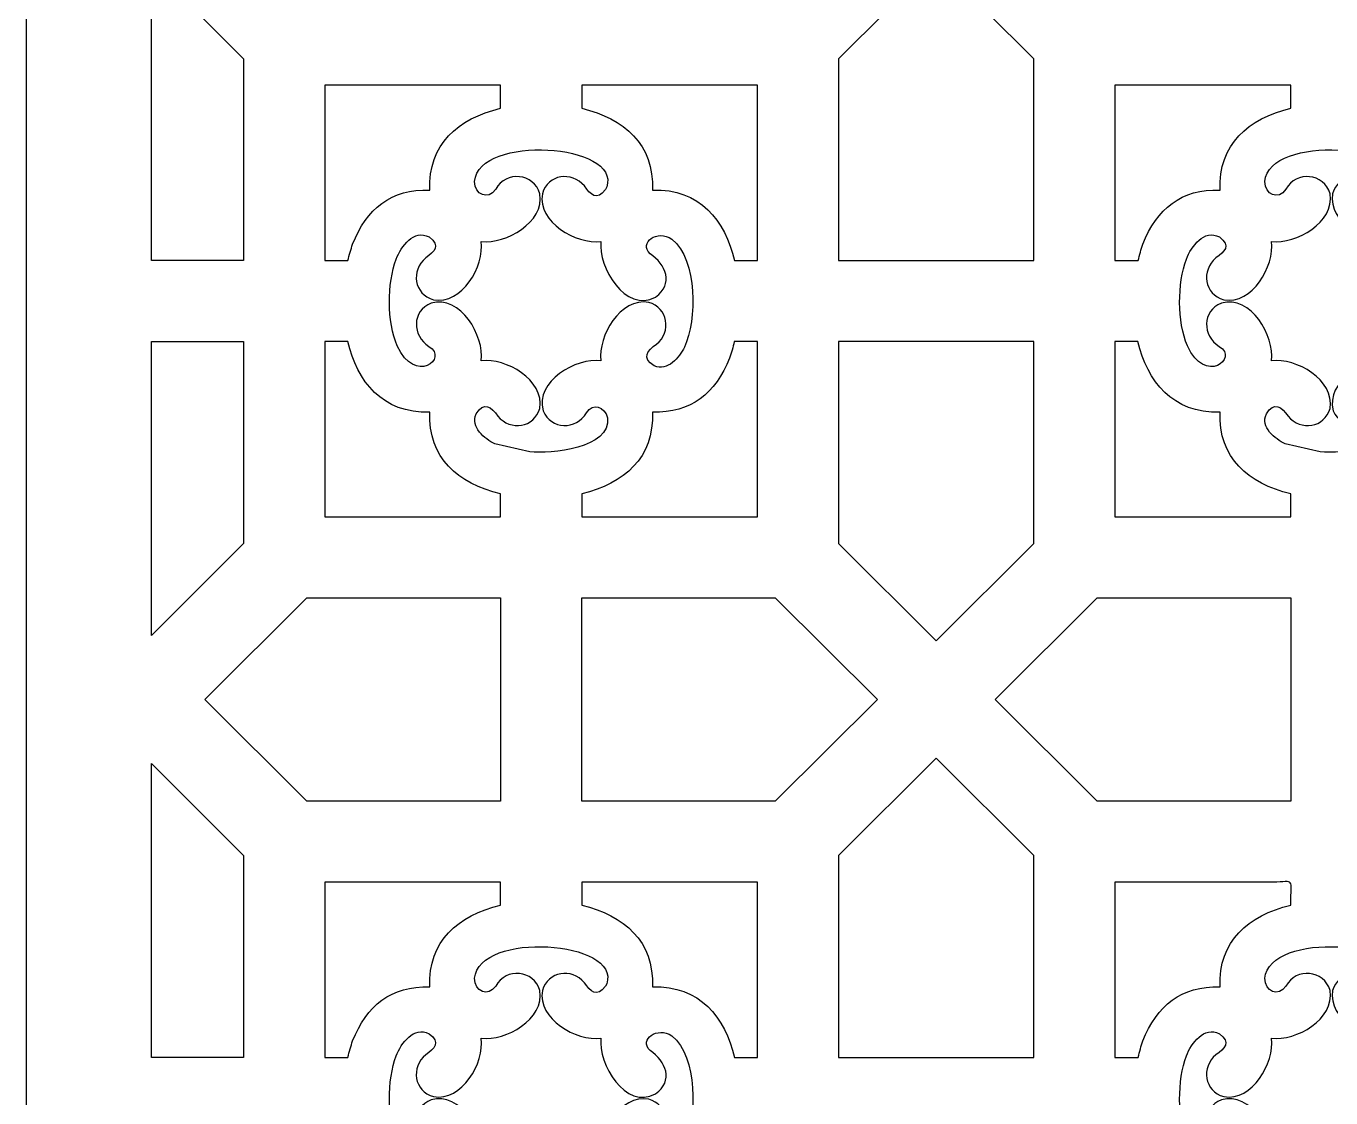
# Model space of a CAD drawing. Header units: centimetres. Extents: x -7.2 to -1.5, y -9 to 2.1.
# Drawn here: x -7.163 to -4.331, y -2.657 to -0.331 of the extents above; entities that cross this region are included whole.
import ezdxf

# ---------------------------------------------------------------- set-up
doc = ezdxf.new("R2010")
doc.units = ezdxf.units.CM
doc.header["$MEASUREMENT"] = 0
doc.layers.add('layer 1', color=7, linetype='Continuous')

msp = doc.modelspace()

# ---------------------------------------------------------------- linework, layer by layer
at = {"layer": 'layer 1', "color": 250}
for points, knots in [([(-7.16347, -9.00021), (-7.16347, -9.00021), (-7.16347, 2.05805), (-7.16347, 2.05805), (-7.16347, 2.05805), (-7.16347, 2.05805), (-1.49952, 2.05805), (-1.49952, 2.05805), (-1.49952, 2.05805), (-1.49952, 2.05805), (-1.49952, -9.00021), (-1.49952, -9.00021), (-1.49952, -9.00021), (-1.49952, -9.00021), (-7.16347, -9.00021), (-7.16347, -9.00021)], [0, 0, 0, 0, 0.2, 0.2, 0.2, 0.2, 0.4, 0.4, 0.4, 0.4, 0.6, 0.6, 0.6, 0.6, 1, 1, 1, 1]), ([(-4.97628, -0.84025), (-4.97628, -0.84025), (-5.39987, -0.84025), (-5.39987, -0.84025), (-5.39987, -0.84025), (-5.39987, -0.84025), (-5.39987, -0.40212), (-5.39987, -0.40212), (-5.39987, -0.40212), (-5.39987, -0.40212), (-5.18808, -0.19099), (-5.18808, -0.19099), (-5.18808, -0.19099), (-5.18808, -0.19099), (-4.97628, -0.40212), (-4.97628, -0.40212), (-4.97628, -0.40212), (-4.97628, -0.40212), (-4.97628, -0.84025), (-4.97628, -0.84025)], [0, 0, 0, 0, 0.1666667, 0.1666667, 0.1666667, 0.1666667, 0.3333333, 0.3333333, 0.3333333, 0.3333333, 0.5, 0.5, 0.5, 0.5, 0.6666667, 0.6666667, 0.6666667, 0.6666667, 1, 1, 1, 1]), ([(-6.89161, -0.84025), (-6.89161, -0.84025), (-6.69146, -0.84025), (-6.69146, -0.84025), (-6.69146, -0.84025), (-6.69146, -0.84025), (-6.69146, -0.40212), (-6.69146, -0.40212), (-6.69146, -0.40212), (-6.69146, -0.40212), (-6.89161, -0.2026), (-6.89161, -0.2026), (-6.89161, -0.2026), (-6.89161, -0.2026), (-6.89161, -0.84025), (-6.89161, -0.84025)], [0, 0, 0, 0, 0.2, 0.2, 0.2, 0.2, 0.4, 0.4, 0.4, 0.4, 0.6, 0.6, 0.6, 0.6, 1, 1, 1, 1]), ([(-6.46496, -0.84025), (-6.46496, -0.84025), (-6.51533, -0.84025), (-6.51533, -0.84025), (-6.51533, -0.84025), (-6.51533, -0.84025), (-6.51533, -0.45983), (-6.51533, -0.45983), (-6.51533, -0.45983), (-6.51533, -0.45983), (-6.13372, -0.45983), (-6.13372, -0.45983), (-6.13372, -0.45983), (-6.13372, -0.45983), (-6.13372, -0.50972), (-6.13372, -0.50972), (-6.13372, -0.50972), (-6.22614, -0.53221), (-6.29088, -0.58788), (-6.28733, -0.68715), (-6.28733, -0.68715), (-6.3712, -0.68414), (-6.42457, -0.72819), (-6.45468, -0.80448), (-6.45468, -0.80448), (-6.45866, -0.81575), (-6.46209, -0.82775), (-6.46496, -0.84025)], [0, 0, 0, 0, 0.125, 0.125, 0.125, 0.125, 0.25, 0.25, 0.25, 0.25, 0.375, 0.375, 0.375, 0.375, 0.5, 0.5, 0.5, 0.5, 0.625, 0.625, 0.625, 0.625, 0.75, 0.75, 0.75, 0.75, 1, 1, 1, 1]), ([(-5.57599, -0.84025), (-5.57599, -0.84025), (-5.6259, -0.84025), (-5.6259, -0.84025), (-5.6259, -0.84025), (-5.64634, -0.75379), (-5.70117, -0.68346), (-5.80405, -0.68715), (-5.80405, -0.68715), (-5.80049, -0.58813), (-5.86507, -0.53173), (-5.9576, -0.50982), (-5.9576, -0.50982), (-5.9576, -0.50982), (-5.9576, -0.45983), (-5.9576, -0.45983), (-5.9576, -0.45983), (-5.9576, -0.45983), (-5.57599, -0.45983), (-5.57599, -0.45983), (-5.57599, -0.45983), (-5.57599, -0.45983), (-5.57599, -0.84025), (-5.57599, -0.84025)], [0, 0, 0, 0, 0.1428571, 0.1428571, 0.1428571, 0.1428571, 0.2857143, 0.2857143, 0.2857143, 0.2857143, 0.4285714, 0.4285714, 0.4285714, 0.4285714, 0.5714286, 0.5714286, 0.5714286, 0.5714286, 0.7142857, 0.7142857, 0.7142857, 0.7142857, 1, 1, 1, 1]), ([(-4.74978, -0.84025), (-4.74978, -0.84025), (-4.80016, -0.84025), (-4.80016, -0.84025), (-4.80016, -0.84025), (-4.80016, -0.84025), (-4.80016, -0.45983), (-4.80016, -0.45983), (-4.80016, -0.45983), (-4.80016, -0.45983), (-4.41855, -0.45983), (-4.41855, -0.45983), (-4.41855, -0.45983), (-4.41855, -0.45983), (-4.41855, -0.50972), (-4.41855, -0.50972), (-4.41855, -0.50972), (-4.51097, -0.53221), (-4.57571, -0.58788), (-4.57216, -0.68715), (-4.57216, -0.68715), (-4.65603, -0.68414), (-4.7094, -0.72819), (-4.73951, -0.80448), (-4.73951, -0.80448), (-4.74349, -0.81575), (-4.74692, -0.82775), (-4.74978, -0.84025)], [0, 0, 0, 0, 0.125, 0.125, 0.125, 0.125, 0.25, 0.25, 0.25, 0.25, 0.375, 0.375, 0.375, 0.375, 0.5, 0.5, 0.5, 0.5, 0.625, 0.625, 0.625, 0.625, 0.75, 0.75, 0.75, 0.75, 1, 1, 1, 1]), ([(-6.36032, -0.83677), (-6.37977, -0.88962), (-6.38078, -0.97322), (-6.35791, -1.02513), (-6.35791, -1.02513), (-6.32011, -1.11092), (-6.24555, -1.05263), (-6.28901, -1.02625), (-6.28901, -1.02625), (-6.32622, -1.00366), (-6.32657, -0.94944), (-6.28446, -0.93226), (-6.28446, -0.93226), (-6.22022, -0.91406), (-6.16875, -1.00381), (-6.17552, -1.05746), (-6.17552, -1.05746), (-6.12251, -1.05077), (-6.0379, -1.0991), (-6.04845, -1.16086), (-6.04845, -1.16086), (-6.06045, -1.20296), (-6.11199, -1.21061), (-6.13974, -1.17777), (-6.13974, -1.17777), (-6.15312, -1.15813), (-6.16995, -1.14422), (-6.18676, -1.17285), (-6.18676, -1.17285), (-6.20008, -1.20167), (-6.1681, -1.22708), (-6.14589, -1.23799), (-6.14589, -1.23799), (-6.14589, -1.23799), (-6.06984, -1.25534), (-6.06984, -1.25534), (-6.06984, -1.25534), (-6.02517, -1.26), (-5.89355, -1.24792), (-5.90173, -1.18129), (-5.90173, -1.18129), (-5.90753, -1.15635), (-5.93345, -1.14806), (-5.94717, -1.17059), (-5.94717, -1.17059), (-5.96988, -1.20786), (-6.02435, -1.20778), (-6.04146, -1.16605), (-6.04146, -1.16605), (-6.0597, -1.10214), (-5.96959, -1.05051), (-5.91586, -1.05746), (-5.91586, -1.05746), (-5.92259, -1.00342), (-5.87405, -0.92028), (-5.81214, -0.93078), (-5.81214, -0.93078), (-5.7699, -0.94274), (-5.76223, -0.99414), (-5.79518, -1.02179), (-5.79518, -1.02179), (-5.81488, -1.03513), (-5.82881, -1.05189), (-5.80011, -1.06866), (-5.80011, -1.06866), (-5.7715, -1.08178), (-5.74496, -1.04976), (-5.73476, -1.02791), (-5.73476, -1.02791), (-5.70742, -0.96937), (-5.70556, -0.83932), (-5.76175, -0.79351), (-5.76175, -0.79351), (-5.79346, -0.77199), (-5.83377, -0.80126), (-5.8092, -0.82519), (-5.8092, -0.82519), (-5.7749, -0.84848), (-5.75709, -0.8909), (-5.79734, -0.91925), (-5.79734, -0.91925), (-5.86271, -0.955), (-5.92262, -0.85355), (-5.91586, -0.79861), (-5.91586, -0.79861), (-5.97009, -0.80524), (-6.05345, -0.757), (-6.04294, -0.69521), (-6.04294, -0.69521), (-6.03093, -0.6531), (-5.97936, -0.64544), (-5.95164, -0.67831), (-5.95164, -0.67831), (-5.93893, -0.69697), (-5.92473, -0.71143), (-5.90613, -0.68578), (-5.90613, -0.68578), (-5.90613, -0.68578), (-5.90338, -0.68051), (-5.90338, -0.68051), (-5.90338, -0.68051), (-5.87085, -0.58617), (-6.18051, -0.56519), (-6.19008, -0.66854), (-6.19008, -0.66854), (-6.18964, -0.69758), (-6.16085, -0.70983), (-6.14421, -0.68548), (-6.14421, -0.68548), (-6.12208, -0.64434), (-6.06117, -0.65055), (-6.04845, -0.6952), (-6.04845, -0.6952), (-6.03788, -0.75713), (-6.12218, -0.80517), (-6.17552, -0.79861), (-6.17552, -0.79861), (-6.16862, -0.8526), (-6.21744, -0.93575), (-6.27925, -0.92529), (-6.27925, -0.92529), (-6.32148, -0.91331), (-6.32916, -0.86192), (-6.2962, -0.83427), (-6.2962, -0.83427), (-6.27748, -0.8216), (-6.26296, -0.80744), (-6.28871, -0.78891), (-6.28871, -0.78891), (-6.32198, -0.7716), (-6.34941, -0.80934), (-6.36032, -0.83677)], [0, 0, 0, 0, 0.0294118, 0.0294118, 0.0294118, 0.0294118, 0.0588235, 0.0588235, 0.0588235, 0.0588235, 0.0882353, 0.0882353, 0.0882353, 0.0882353, 0.1176471, 0.1176471, 0.1176471, 0.1176471, 0.1470588, 0.1470588, 0.1470588, 0.1470588, 0.1764706, 0.1764706, 0.1764706, 0.1764706, 0.2058824, 0.2058824, 0.2058824, 0.2058824, 0.2352941, 0.2352941, 0.2352941, 0.2352941, 0.2647059, 0.2647059, 0.2647059, 0.2647059, 0.2941176, 0.2941176, 0.2941176, 0.2941176, 0.3235294, 0.3235294, 0.3235294, 0.3235294, 0.3529412, 0.3529412, 0.3529412, 0.3529412, 0.3823529, 0.3823529, 0.3823529, 0.3823529, 0.4117647, 0.4117647, 0.4117647, 0.4117647, 0.4411765, 0.4411765, 0.4411765, 0.4411765, 0.4705882, 0.4705882, 0.4705882, 0.4705882, 0.5, 0.5, 0.5, 0.5, 0.5294118, 0.5294118, 0.5294118, 0.5294118, 0.5588235, 0.5588235, 0.5588235, 0.5588235, 0.5882353, 0.5882353, 0.5882353, 0.5882353, 0.6176471, 0.6176471, 0.6176471, 0.6176471, 0.6470588, 0.6470588, 0.6470588, 0.6470588, 0.6764706, 0.6764706, 0.6764706, 0.6764706, 0.7058824, 0.7058824, 0.7058824, 0.7058824, 0.7352941, 0.7352941, 0.7352941, 0.7352941, 0.7647059, 0.7647059, 0.7647059, 0.7647059, 0.7941176, 0.7941176, 0.7941176, 0.7941176, 0.8235294, 0.8235294, 0.8235294, 0.8235294, 0.8529412, 0.8529412, 0.8529412, 0.8529412, 0.8823529, 0.8823529, 0.8823529, 0.8823529, 0.9117647, 0.9117647, 0.9117647, 0.9117647, 0.9411765, 0.9411765, 0.9411765, 0.9411765, 1, 1, 1, 1]), ([(-4.64514, -0.83677), (-4.66459, -0.88962), (-4.6656, -0.97322), (-4.64273, -1.02513), (-4.64273, -1.02513), (-4.60494, -1.11092), (-4.53038, -1.05263), (-4.57384, -1.02625), (-4.57384, -1.02625), (-4.61104, -1.00366), (-4.6114, -0.94944), (-4.56929, -0.93226), (-4.56929, -0.93226), (-4.50505, -0.91406), (-4.45358, -1.00381), (-4.46035, -1.05746), (-4.46035, -1.05746), (-4.40734, -1.05077), (-4.32273, -1.0991), (-4.33327, -1.16086), (-4.33327, -1.16086), (-4.34527, -1.20296), (-4.39682, -1.21061), (-4.42457, -1.17777), (-4.42457, -1.17777), (-4.43794, -1.15813), (-4.45478, -1.14422), (-4.47158, -1.17285), (-4.47158, -1.17285), (-4.4849, -1.20167), (-4.45293, -1.22708), (-4.43071, -1.23799), (-4.43071, -1.23799), (-4.43071, -1.23799), (-4.35467, -1.25534), (-4.35467, -1.25534), (-4.35467, -1.25534), (-4.31, -1.26), (-4.17838, -1.24792), (-4.18656, -1.18129), (-4.18656, -1.18129), (-4.19236, -1.15635), (-4.21827, -1.14806), (-4.232, -1.17059), (-4.232, -1.17059), (-4.25471, -1.20786), (-4.30918, -1.20778), (-4.32629, -1.16605), (-4.32629, -1.16605), (-4.34453, -1.10214), (-4.25441, -1.05051), (-4.20069, -1.05746), (-4.20069, -1.05746), (-4.20742, -1.00342), (-4.15887, -0.92028), (-4.09696, -0.93078), (-4.09696, -0.93078), (-4.05473, -0.94274), (-4.04705, -0.99414), (-4.08001, -1.02179), (-4.08001, -1.02179), (-4.0997, -1.03513), (-4.11364, -1.05189), (-4.08493, -1.06866), (-4.08493, -1.06866), (-4.05632, -1.08178), (-4.02978, -1.04976), (-4.01959, -1.02791), (-4.01959, -1.02791), (-3.99225, -0.96937), (-3.99038, -0.83932), (-4.04657, -0.79351), (-4.04657, -0.79351), (-4.07829, -0.77199), (-4.1186, -0.80126), (-4.09403, -0.82519), (-4.09403, -0.82519), (-4.05973, -0.84848), (-4.04192, -0.8909), (-4.08216, -0.91925), (-4.08216, -0.91925), (-4.14754, -0.955), (-4.20745, -0.85355), (-4.20069, -0.79861), (-4.20069, -0.79861), (-4.25492, -0.80524), (-4.33828, -0.757), (-4.32776, -0.69521), (-4.32776, -0.69521), (-4.31576, -0.6531), (-4.26418, -0.64544), (-4.23647, -0.67831), (-4.23647, -0.67831), (-4.22375, -0.69697), (-4.20956, -0.71143), (-4.19096, -0.68578), (-4.19096, -0.68578), (-4.19096, -0.68578), (-4.18821, -0.68051), (-4.18821, -0.68051), (-4.18821, -0.68051), (-4.15568, -0.58617), (-4.46534, -0.56519), (-4.47491, -0.66854), (-4.47491, -0.66854), (-4.47447, -0.69758), (-4.44568, -0.70983), (-4.42904, -0.68548), (-4.42904, -0.68548), (-4.40691, -0.64434), (-4.346, -0.65055), (-4.33327, -0.6952), (-4.33327, -0.6952), (-4.32271, -0.75713), (-4.40701, -0.80517), (-4.46035, -0.79861), (-4.46035, -0.79861), (-4.45345, -0.8526), (-4.50226, -0.93575), (-4.56408, -0.92529), (-4.56408, -0.92529), (-4.6063, -0.91331), (-4.61399, -0.86192), (-4.58103, -0.83427), (-4.58103, -0.83427), (-4.5623, -0.8216), (-4.54779, -0.80744), (-4.57353, -0.78891), (-4.57353, -0.78891), (-4.6068, -0.7716), (-4.63423, -0.80934), (-4.64514, -0.83677)], [0, 0, 0, 0, 0.0294118, 0.0294118, 0.0294118, 0.0294118, 0.0588235, 0.0588235, 0.0588235, 0.0588235, 0.0882353, 0.0882353, 0.0882353, 0.0882353, 0.1176471, 0.1176471, 0.1176471, 0.1176471, 0.1470588, 0.1470588, 0.1470588, 0.1470588, 0.1764706, 0.1764706, 0.1764706, 0.1764706, 0.2058824, 0.2058824, 0.2058824, 0.2058824, 0.2352941, 0.2352941, 0.2352941, 0.2352941, 0.2647059, 0.2647059, 0.2647059, 0.2647059, 0.2941176, 0.2941176, 0.2941176, 0.2941176, 0.3235294, 0.3235294, 0.3235294, 0.3235294, 0.3529412, 0.3529412, 0.3529412, 0.3529412, 0.3823529, 0.3823529, 0.3823529, 0.3823529, 0.4117647, 0.4117647, 0.4117647, 0.4117647, 0.4411765, 0.4411765, 0.4411765, 0.4411765, 0.4705882, 0.4705882, 0.4705882, 0.4705882, 0.5, 0.5, 0.5, 0.5, 0.5294118, 0.5294118, 0.5294118, 0.5294118, 0.5588235, 0.5588235, 0.5588235, 0.5588235, 0.5882353, 0.5882353, 0.5882353, 0.5882353, 0.6176471, 0.6176471, 0.6176471, 0.6176471, 0.6470588, 0.6470588, 0.6470588, 0.6470588, 0.6764706, 0.6764706, 0.6764706, 0.6764706, 0.7058824, 0.7058824, 0.7058824, 0.7058824, 0.7352941, 0.7352941, 0.7352941, 0.7352941, 0.7647059, 0.7647059, 0.7647059, 0.7647059, 0.7941176, 0.7941176, 0.7941176, 0.7941176, 0.8235294, 0.8235294, 0.8235294, 0.8235294, 0.8529412, 0.8529412, 0.8529412, 0.8529412, 0.8823529, 0.8823529, 0.8823529, 0.8823529, 0.9117647, 0.9117647, 0.9117647, 0.9117647, 0.9411765, 0.9411765, 0.9411765, 0.9411765, 1, 1, 1, 1]), ([(-6.89161, -1.65347), (-6.89161, -1.65347), (-6.69146, -1.45395), (-6.69146, -1.45395), (-6.69146, -1.45395), (-6.69146, -1.45395), (-6.69146, -1.01582), (-6.69146, -1.01582), (-6.69146, -1.01582), (-6.69146, -1.01582), (-6.89161, -1.01582), (-6.89161, -1.01582), (-6.89161, -1.01582), (-6.89161, -1.01582), (-6.89161, -1.65347), (-6.89161, -1.65347)], [0, 0, 0, 0, 0.2, 0.2, 0.2, 0.2, 0.4, 0.4, 0.4, 0.4, 0.6, 0.6, 0.6, 0.6, 1, 1, 1, 1]), ([(-6.51533, -1.01582), (-6.51533, -1.01582), (-6.4654, -1.01582), (-6.4654, -1.01582), (-6.4654, -1.01582), (-6.44497, -1.10221), (-6.39026, -1.17258), (-6.28733, -1.16892), (-6.28733, -1.16892), (-6.29088, -1.26799), (-6.2263, -1.32434), (-6.13372, -1.34625), (-6.13372, -1.34625), (-6.13372, -1.34625), (-6.13372, -1.39624), (-6.13372, -1.39624), (-6.13372, -1.39624), (-6.13372, -1.39624), (-6.51533, -1.39624), (-6.51533, -1.39624), (-6.51533, -1.39624), (-6.51533, -1.39624), (-6.51533, -1.01582), (-6.51533, -1.01582)], [0, 0, 0, 0, 0.1428571, 0.1428571, 0.1428571, 0.1428571, 0.2857143, 0.2857143, 0.2857143, 0.2857143, 0.4285714, 0.4285714, 0.4285714, 0.4285714, 0.5714286, 0.5714286, 0.5714286, 0.5714286, 0.7142857, 0.7142857, 0.7142857, 0.7142857, 1, 1, 1, 1]), ([(-5.62641, -1.01582), (-5.62641, -1.01582), (-5.57599, -1.01582), (-5.57599, -1.01582), (-5.57599, -1.01582), (-5.57599, -1.01582), (-5.57599, -1.39624), (-5.57599, -1.39624), (-5.57599, -1.39624), (-5.57599, -1.39624), (-5.9576, -1.39624), (-5.9576, -1.39624), (-5.9576, -1.39624), (-5.9576, -1.39624), (-5.9576, -1.34633), (-5.9576, -1.34633), (-5.9576, -1.34633), (-5.86512, -1.32382), (-5.80047, -1.26826), (-5.80405, -1.16892), (-5.80405, -1.16892), (-5.72032, -1.1719), (-5.66697, -1.12803), (-5.63682, -1.05188), (-5.63682, -1.05188), (-5.63279, -1.04052), (-5.62931, -1.02842), (-5.62641, -1.01582)], [0, 0, 0, 0, 0.125, 0.125, 0.125, 0.125, 0.25, 0.25, 0.25, 0.25, 0.375, 0.375, 0.375, 0.375, 0.5, 0.5, 0.5, 0.5, 0.625, 0.625, 0.625, 0.625, 0.75, 0.75, 0.75, 0.75, 1, 1, 1, 1]), ([(-5.39987, -1.01582), (-5.39987, -1.01582), (-4.97628, -1.01582), (-4.97628, -1.01582), (-4.97628, -1.01582), (-4.97628, -1.01582), (-4.97628, -1.45395), (-4.97628, -1.45395), (-4.97628, -1.45395), (-4.97628, -1.45395), (-5.18808, -1.66508), (-5.18808, -1.66508), (-5.18808, -1.66508), (-5.18808, -1.66508), (-5.39987, -1.45395), (-5.39987, -1.45395), (-5.39987, -1.45395), (-5.39987, -1.45395), (-5.39987, -1.01582), (-5.39987, -1.01582)], [0, 0, 0, 0, 0.1666667, 0.1666667, 0.1666667, 0.1666667, 0.3333333, 0.3333333, 0.3333333, 0.3333333, 0.5, 0.5, 0.5, 0.5, 0.6666667, 0.6666667, 0.6666667, 0.6666667, 1, 1, 1, 1]), ([(-4.80016, -1.01582), (-4.80016, -1.01582), (-4.75023, -1.01582), (-4.75023, -1.01582), (-4.75023, -1.01582), (-4.7298, -1.10221), (-4.67509, -1.17258), (-4.57216, -1.16892), (-4.57216, -1.16892), (-4.5757, -1.26799), (-4.51112, -1.32434), (-4.41855, -1.34625), (-4.41855, -1.34625), (-4.41855, -1.34625), (-4.41855, -1.39624), (-4.41855, -1.39624), (-4.41855, -1.39624), (-4.41855, -1.39624), (-4.80016, -1.39624), (-4.80016, -1.39624), (-4.80016, -1.39624), (-4.80016, -1.39624), (-4.80016, -1.01582), (-4.80016, -1.01582)], [0, 0, 0, 0, 0.1428571, 0.1428571, 0.1428571, 0.1428571, 0.2857143, 0.2857143, 0.2857143, 0.2857143, 0.4285714, 0.4285714, 0.4285714, 0.4285714, 0.5714286, 0.5714286, 0.5714286, 0.5714286, 0.7142857, 0.7142857, 0.7142857, 0.7142857, 1, 1, 1, 1]), ([(-6.13372, -2.01324), (-6.13372, -2.01324), (-6.13372, -1.57182), (-6.13372, -1.57182), (-6.13372, -1.57182), (-6.13372, -1.57182), (-6.554, -1.57182), (-6.554, -1.57182), (-6.554, -1.57182), (-6.554, -1.57182), (-6.7754, -1.79253), (-6.7754, -1.79253), (-6.7754, -1.79253), (-6.7754, -1.79253), (-6.554, -2.01324), (-6.554, -2.01324), (-6.554, -2.01324), (-6.554, -2.01324), (-6.13372, -2.01324), (-6.13372, -2.01324)], [0, 0, 0, 0, 0.1666667, 0.1666667, 0.1666667, 0.1666667, 0.3333333, 0.3333333, 0.3333333, 0.3333333, 0.5, 0.5, 0.5, 0.5, 0.6666667, 0.6666667, 0.6666667, 0.6666667, 1, 1, 1, 1]), ([(-5.9576, -1.57182), (-5.9576, -1.57182), (-5.9576, -2.01324), (-5.9576, -2.01324), (-5.9576, -2.01324), (-5.9576, -2.01324), (-5.53733, -2.01324), (-5.53733, -2.01324), (-5.53733, -2.01324), (-5.53733, -2.01324), (-5.31592, -1.79253), (-5.31592, -1.79253), (-5.31592, -1.79253), (-5.31592, -1.79253), (-5.53733, -1.57182), (-5.53733, -1.57182), (-5.53733, -1.57182), (-5.53733, -1.57182), (-5.9576, -1.57182), (-5.9576, -1.57182)], [0, 0, 0, 0, 0.1666667, 0.1666667, 0.1666667, 0.1666667, 0.3333333, 0.3333333, 0.3333333, 0.3333333, 0.5, 0.5, 0.5, 0.5, 0.6666667, 0.6666667, 0.6666667, 0.6666667, 1, 1, 1, 1]), ([(-4.41855, -2.01324), (-4.41855, -2.01324), (-4.41855, -1.57182), (-4.41855, -1.57182), (-4.41855, -1.57182), (-4.41855, -1.57182), (-4.83883, -1.57182), (-4.83883, -1.57182), (-4.83883, -1.57182), (-4.83883, -1.57182), (-5.06023, -1.79253), (-5.06023, -1.79253), (-5.06023, -1.79253), (-5.06023, -1.79253), (-4.83883, -2.01324), (-4.83883, -2.01324), (-4.83883, -2.01324), (-4.83883, -2.01324), (-4.41855, -2.01324), (-4.41855, -2.01324)], [0, 0, 0, 0, 0.1666667, 0.1666667, 0.1666667, 0.1666667, 0.3333333, 0.3333333, 0.3333333, 0.3333333, 0.5, 0.5, 0.5, 0.5, 0.6666667, 0.6666667, 0.6666667, 0.6666667, 1, 1, 1, 1]), ([(-4.97628, -2.56923), (-4.97628, -2.56923), (-5.39987, -2.56923), (-5.39987, -2.56923), (-5.39987, -2.56923), (-5.39987, -2.56923), (-5.39987, -2.13111), (-5.39987, -2.13111), (-5.39987, -2.13111), (-5.39987, -2.13111), (-5.18808, -1.91998), (-5.18808, -1.91998), (-5.18808, -1.91998), (-5.18808, -1.91998), (-4.97628, -2.13111), (-4.97628, -2.13111), (-4.97628, -2.13111), (-4.97628, -2.13111), (-4.97628, -2.56923), (-4.97628, -2.56923)], [0, 0, 0, 0, 0.1666667, 0.1666667, 0.1666667, 0.1666667, 0.3333333, 0.3333333, 0.3333333, 0.3333333, 0.5, 0.5, 0.5, 0.5, 0.6666667, 0.6666667, 0.6666667, 0.6666667, 1, 1, 1, 1]), ([(-6.89161, -2.56923), (-6.89161, -2.56923), (-6.69146, -2.56923), (-6.69146, -2.56923), (-6.69146, -2.56923), (-6.69146, -2.56923), (-6.69146, -2.13111), (-6.69146, -2.13111), (-6.69146, -2.13111), (-6.69146, -2.13111), (-6.89161, -1.93158), (-6.89161, -1.93158), (-6.89161, -1.93158), (-6.89161, -1.93158), (-6.89161, -2.56923), (-6.89161, -2.56923)], [0, 0, 0, 0, 0.2, 0.2, 0.2, 0.2, 0.4, 0.4, 0.4, 0.4, 0.6, 0.6, 0.6, 0.6, 1, 1, 1, 1]), ([(-4.74978, -2.56923), (-4.74978, -2.56923), (-4.80016, -2.56923), (-4.80016, -2.56923), (-4.80016, -2.56923), (-4.80016, -2.56923), (-4.80016, -2.18881), (-4.80016, -2.18881), (-4.80016, -2.18881), (-4.68598, -2.18881), (-4.57181, -2.18881), (-4.45764, -2.18881), (-4.45764, -2.18881), (-4.4084, -2.18881), (-4.41855, -2.17631), (-4.41855, -2.2387), (-4.41855, -2.2387), (-4.51097, -2.2612), (-4.57571, -2.31687), (-4.57216, -2.41613), (-4.57216, -2.41613), (-4.65603, -2.41313), (-4.7094, -2.45718), (-4.73951, -2.53347), (-4.73951, -2.53347), (-4.74349, -2.54473), (-4.74692, -2.55673), (-4.74978, -2.56923)], [0, 0, 0, 0, 0.125, 0.125, 0.125, 0.125, 0.25, 0.25, 0.25, 0.25, 0.375, 0.375, 0.375, 0.375, 0.5, 0.5, 0.5, 0.5, 0.625, 0.625, 0.625, 0.625, 0.75, 0.75, 0.75, 0.75, 1, 1, 1, 1]), ([(-6.46496, -2.56923), (-6.46496, -2.56923), (-6.51533, -2.56923), (-6.51533, -2.56923), (-6.51533, -2.56923), (-6.51533, -2.56923), (-6.51533, -2.18881), (-6.51533, -2.18881), (-6.51533, -2.18881), (-6.51533, -2.18881), (-6.13372, -2.18881), (-6.13372, -2.18881), (-6.13372, -2.18881), (-6.13372, -2.18881), (-6.13372, -2.2387), (-6.13372, -2.2387), (-6.13372, -2.2387), (-6.22614, -2.2612), (-6.29088, -2.31687), (-6.28733, -2.41613), (-6.28733, -2.41613), (-6.3712, -2.41313), (-6.42457, -2.45718), (-6.45468, -2.53347), (-6.45468, -2.53347), (-6.45866, -2.54473), (-6.46209, -2.55673), (-6.46496, -2.56923)], [0, 0, 0, 0, 0.125, 0.125, 0.125, 0.125, 0.25, 0.25, 0.25, 0.25, 0.375, 0.375, 0.375, 0.375, 0.5, 0.5, 0.5, 0.5, 0.625, 0.625, 0.625, 0.625, 0.75, 0.75, 0.75, 0.75, 1, 1, 1, 1]), ([(-5.57599, -2.56923), (-5.57599, -2.56923), (-5.6259, -2.56923), (-5.6259, -2.56923), (-5.6259, -2.56923), (-5.64634, -2.48277), (-5.70117, -2.41245), (-5.80405, -2.41613), (-5.80405, -2.41613), (-5.80049, -2.31711), (-5.86507, -2.26072), (-5.9576, -2.23882), (-5.9576, -2.23882), (-5.9576, -2.23882), (-5.9576, -2.18881), (-5.9576, -2.18881), (-5.9576, -2.18881), (-5.9576, -2.18881), (-5.57599, -2.18881), (-5.57599, -2.18881), (-5.57599, -2.18881), (-5.57599, -2.18881), (-5.57599, -2.56923), (-5.57599, -2.56923)], [0, 0, 0, 0, 0.1428571, 0.1428571, 0.1428571, 0.1428571, 0.2857143, 0.2857143, 0.2857143, 0.2857143, 0.4285714, 0.4285714, 0.4285714, 0.4285714, 0.5714286, 0.5714286, 0.5714286, 0.5714286, 0.7142857, 0.7142857, 0.7142857, 0.7142857, 1, 1, 1, 1]), ([(-6.36032, -2.56576), (-6.37977, -2.6186), (-6.38078, -2.7022), (-6.35791, -2.75411), (-6.35791, -2.75411), (-6.32011, -2.8399), (-6.24555, -2.78161), (-6.28901, -2.75523), (-6.28901, -2.75523), (-6.32622, -2.73264), (-6.32657, -2.67843), (-6.28446, -2.66124), (-6.28446, -2.66124), (-6.22022, -2.64305), (-6.16875, -2.73279), (-6.17552, -2.78644), (-6.17552, -2.78644), (-6.12251, -2.77976), (-6.0379, -2.82809), (-6.04845, -2.88985), (-6.04845, -2.88985), (-6.06045, -2.93194), (-6.11199, -2.93959), (-6.13974, -2.90675), (-6.13974, -2.90675), (-6.15312, -2.88712), (-6.16995, -2.87321), (-6.18676, -2.90184), (-6.18676, -2.90184), (-6.20008, -2.93066), (-6.1681, -2.95606), (-6.14589, -2.96698), (-6.14589, -2.96698), (-6.14589, -2.96698), (-6.06984, -2.98432), (-6.06984, -2.98432), (-6.06984, -2.98432), (-6.02517, -2.98898), (-5.89355, -2.97691), (-5.90173, -2.91027), (-5.90173, -2.91027), (-5.90753, -2.88534), (-5.93345, -2.87705), (-5.94717, -2.89957), (-5.94717, -2.89957), (-5.96988, -2.93684), (-6.02435, -2.93676), (-6.04146, -2.89503), (-6.04146, -2.89503), (-6.0597, -2.83113), (-5.96959, -2.77949), (-5.91586, -2.78644), (-5.91586, -2.78644), (-5.92259, -2.73241), (-5.87405, -2.64927), (-5.81214, -2.65977), (-5.81214, -2.65977), (-5.7699, -2.67172), (-5.76223, -2.72313), (-5.79518, -2.75078), (-5.79518, -2.75078), (-5.81488, -2.76411), (-5.82881, -2.78087), (-5.80011, -2.79764), (-5.80011, -2.79764), (-5.7715, -2.81077), (-5.74496, -2.77875), (-5.73476, -2.7569), (-5.73476, -2.7569), (-5.70742, -2.69835), (-5.70556, -2.5683), (-5.76175, -2.5225), (-5.76175, -2.5225), (-5.79346, -2.50098), (-5.83377, -2.53025), (-5.8092, -2.55417), (-5.8092, -2.55417), (-5.7749, -2.57747), (-5.75709, -2.61988), (-5.79734, -2.64824), (-5.79734, -2.64824), (-5.86271, -2.68399), (-5.92262, -2.58254), (-5.91586, -2.52759), (-5.91586, -2.52759), (-5.97009, -2.53422), (-6.05345, -2.48598), (-6.04294, -2.42419), (-6.04294, -2.42419), (-6.03093, -2.38209), (-5.97936, -2.37443), (-5.95164, -2.40729), (-5.95164, -2.40729), (-5.93893, -2.42596), (-5.92473, -2.44042), (-5.90613, -2.41476), (-5.90613, -2.41476), (-5.90613, -2.41476), (-5.90338, -2.40949), (-5.90338, -2.40949), (-5.90338, -2.40949), (-5.87085, -2.31515), (-6.18051, -2.29417), (-6.19008, -2.39753), (-6.19008, -2.39753), (-6.18964, -2.42656), (-6.16085, -2.43881), (-6.14421, -2.41447), (-6.14421, -2.41447), (-6.12208, -2.37333), (-6.06117, -2.37953), (-6.04845, -2.42419), (-6.04845, -2.42419), (-6.03788, -2.48611), (-6.12218, -2.53415), (-6.17552, -2.52759), (-6.17552, -2.52759), (-6.16862, -2.58158), (-6.21744, -2.66473), (-6.27925, -2.65427), (-6.27925, -2.65427), (-6.32148, -2.64229), (-6.32916, -2.5909), (-6.2962, -2.56326), (-6.2962, -2.56326), (-6.27748, -2.55058), (-6.26296, -2.53643), (-6.28871, -2.51789), (-6.28871, -2.51789), (-6.32198, -2.50058), (-6.34941, -2.53833), (-6.36032, -2.56576)], [0, 0, 0, 0, 0.0294118, 0.0294118, 0.0294118, 0.0294118, 0.0588235, 0.0588235, 0.0588235, 0.0588235, 0.0882353, 0.0882353, 0.0882353, 0.0882353, 0.1176471, 0.1176471, 0.1176471, 0.1176471, 0.1470588, 0.1470588, 0.1470588, 0.1470588, 0.1764706, 0.1764706, 0.1764706, 0.1764706, 0.2058824, 0.2058824, 0.2058824, 0.2058824, 0.2352941, 0.2352941, 0.2352941, 0.2352941, 0.2647059, 0.2647059, 0.2647059, 0.2647059, 0.2941176, 0.2941176, 0.2941176, 0.2941176, 0.3235294, 0.3235294, 0.3235294, 0.3235294, 0.3529412, 0.3529412, 0.3529412, 0.3529412, 0.3823529, 0.3823529, 0.3823529, 0.3823529, 0.4117647, 0.4117647, 0.4117647, 0.4117647, 0.4411765, 0.4411765, 0.4411765, 0.4411765, 0.4705882, 0.4705882, 0.4705882, 0.4705882, 0.5, 0.5, 0.5, 0.5, 0.5294118, 0.5294118, 0.5294118, 0.5294118, 0.5588235, 0.5588235, 0.5588235, 0.5588235, 0.5882353, 0.5882353, 0.5882353, 0.5882353, 0.6176471, 0.6176471, 0.6176471, 0.6176471, 0.6470588, 0.6470588, 0.6470588, 0.6470588, 0.6764706, 0.6764706, 0.6764706, 0.6764706, 0.7058824, 0.7058824, 0.7058824, 0.7058824, 0.7352941, 0.7352941, 0.7352941, 0.7352941, 0.7647059, 0.7647059, 0.7647059, 0.7647059, 0.7941176, 0.7941176, 0.7941176, 0.7941176, 0.8235294, 0.8235294, 0.8235294, 0.8235294, 0.8529412, 0.8529412, 0.8529412, 0.8529412, 0.8823529, 0.8823529, 0.8823529, 0.8823529, 0.9117647, 0.9117647, 0.9117647, 0.9117647, 0.9411765, 0.9411765, 0.9411765, 0.9411765, 1, 1, 1, 1]), ([(-4.64514, -2.56576), (-4.66459, -2.6186), (-4.6656, -2.7022), (-4.64273, -2.75411), (-4.64273, -2.75411), (-4.60494, -2.8399), (-4.53038, -2.78161), (-4.57384, -2.75523), (-4.57384, -2.75523), (-4.61104, -2.73264), (-4.6114, -2.67843), (-4.56929, -2.66124), (-4.56929, -2.66124), (-4.50505, -2.64305), (-4.45358, -2.73279), (-4.46035, -2.78644), (-4.46035, -2.78644), (-4.40734, -2.77976), (-4.32273, -2.82809), (-4.33327, -2.88985), (-4.33327, -2.88985), (-4.34527, -2.93194), (-4.39682, -2.93959), (-4.42457, -2.90675), (-4.42457, -2.90675), (-4.43794, -2.88712), (-4.45478, -2.87321), (-4.47158, -2.90184), (-4.47158, -2.90184), (-4.4849, -2.93066), (-4.45293, -2.95606), (-4.43071, -2.96698), (-4.43071, -2.96698), (-4.43071, -2.96698), (-4.35467, -2.98432), (-4.35467, -2.98432), (-4.35467, -2.98432), (-4.31, -2.98898), (-4.17838, -2.97691), (-4.18656, -2.91027), (-4.18656, -2.91027), (-4.19236, -2.88534), (-4.21827, -2.87705), (-4.232, -2.89957), (-4.232, -2.89957), (-4.25471, -2.93684), (-4.30918, -2.93676), (-4.32629, -2.89503), (-4.32629, -2.89503), (-4.34453, -2.83113), (-4.25441, -2.77949), (-4.20069, -2.78644), (-4.20069, -2.78644), (-4.20742, -2.73241), (-4.15887, -2.64927), (-4.09696, -2.65977), (-4.09696, -2.65977), (-4.05473, -2.67172), (-4.04705, -2.72313), (-4.08001, -2.75078), (-4.08001, -2.75078), (-4.0997, -2.76411), (-4.11364, -2.78087), (-4.08493, -2.79764), (-4.08493, -2.79764), (-4.05632, -2.81077), (-4.02978, -2.77875), (-4.01959, -2.7569), (-4.01959, -2.7569), (-3.99225, -2.69835), (-3.99038, -2.5683), (-4.04657, -2.5225), (-4.04657, -2.5225), (-4.07829, -2.50098), (-4.1186, -2.53025), (-4.09403, -2.55417), (-4.09403, -2.55417), (-4.05973, -2.57747), (-4.04192, -2.61988), (-4.08216, -2.64824), (-4.08216, -2.64824), (-4.14754, -2.68399), (-4.20745, -2.58254), (-4.20069, -2.52759), (-4.20069, -2.52759), (-4.25492, -2.53422), (-4.33828, -2.48598), (-4.32776, -2.42419), (-4.32776, -2.42419), (-4.31576, -2.38209), (-4.26418, -2.37443), (-4.23647, -2.40729), (-4.23647, -2.40729), (-4.22375, -2.42596), (-4.20956, -2.44042), (-4.19096, -2.41476), (-4.19096, -2.41476), (-4.19096, -2.41476), (-4.18821, -2.40949), (-4.18821, -2.40949), (-4.18821, -2.40949), (-4.15568, -2.31515), (-4.46534, -2.29417), (-4.47491, -2.39753), (-4.47491, -2.39753), (-4.47447, -2.42656), (-4.44568, -2.43881), (-4.42904, -2.41447), (-4.42904, -2.41447), (-4.40691, -2.37333), (-4.346, -2.37953), (-4.33327, -2.42419), (-4.33327, -2.42419), (-4.32271, -2.48611), (-4.40701, -2.53415), (-4.46035, -2.52759), (-4.46035, -2.52759), (-4.45345, -2.58158), (-4.50226, -2.66473), (-4.56408, -2.65427), (-4.56408, -2.65427), (-4.6063, -2.64229), (-4.61399, -2.5909), (-4.58103, -2.56326), (-4.58103, -2.56326), (-4.5623, -2.55058), (-4.54779, -2.53643), (-4.57353, -2.51789), (-4.57353, -2.51789), (-4.6068, -2.50058), (-4.63423, -2.53833), (-4.64514, -2.56576)], [0, 0, 0, 0, 0.0294118, 0.0294118, 0.0294118, 0.0294118, 0.0588235, 0.0588235, 0.0588235, 0.0588235, 0.0882353, 0.0882353, 0.0882353, 0.0882353, 0.1176471, 0.1176471, 0.1176471, 0.1176471, 0.1470588, 0.1470588, 0.1470588, 0.1470588, 0.1764706, 0.1764706, 0.1764706, 0.1764706, 0.2058824, 0.2058824, 0.2058824, 0.2058824, 0.2352941, 0.2352941, 0.2352941, 0.2352941, 0.2647059, 0.2647059, 0.2647059, 0.2647059, 0.2941176, 0.2941176, 0.2941176, 0.2941176, 0.3235294, 0.3235294, 0.3235294, 0.3235294, 0.3529412, 0.3529412, 0.3529412, 0.3529412, 0.3823529, 0.3823529, 0.3823529, 0.3823529, 0.4117647, 0.4117647, 0.4117647, 0.4117647, 0.4411765, 0.4411765, 0.4411765, 0.4411765, 0.4705882, 0.4705882, 0.4705882, 0.4705882, 0.5, 0.5, 0.5, 0.5, 0.5294118, 0.5294118, 0.5294118, 0.5294118, 0.5588235, 0.5588235, 0.5588235, 0.5588235, 0.5882353, 0.5882353, 0.5882353, 0.5882353, 0.6176471, 0.6176471, 0.6176471, 0.6176471, 0.6470588, 0.6470588, 0.6470588, 0.6470588, 0.6764706, 0.6764706, 0.6764706, 0.6764706, 0.7058824, 0.7058824, 0.7058824, 0.7058824, 0.7352941, 0.7352941, 0.7352941, 0.7352941, 0.7647059, 0.7647059, 0.7647059, 0.7647059, 0.7941176, 0.7941176, 0.7941176, 0.7941176, 0.8235294, 0.8235294, 0.8235294, 0.8235294, 0.8529412, 0.8529412, 0.8529412, 0.8529412, 0.8823529, 0.8823529, 0.8823529, 0.8823529, 0.9117647, 0.9117647, 0.9117647, 0.9117647, 0.9411765, 0.9411765, 0.9411765, 0.9411765, 1, 1, 1, 1])]:
    msp.add_open_spline(points, degree=3, knots=knots, dxfattribs=at)

doc.saveas('drawing.dxf')
